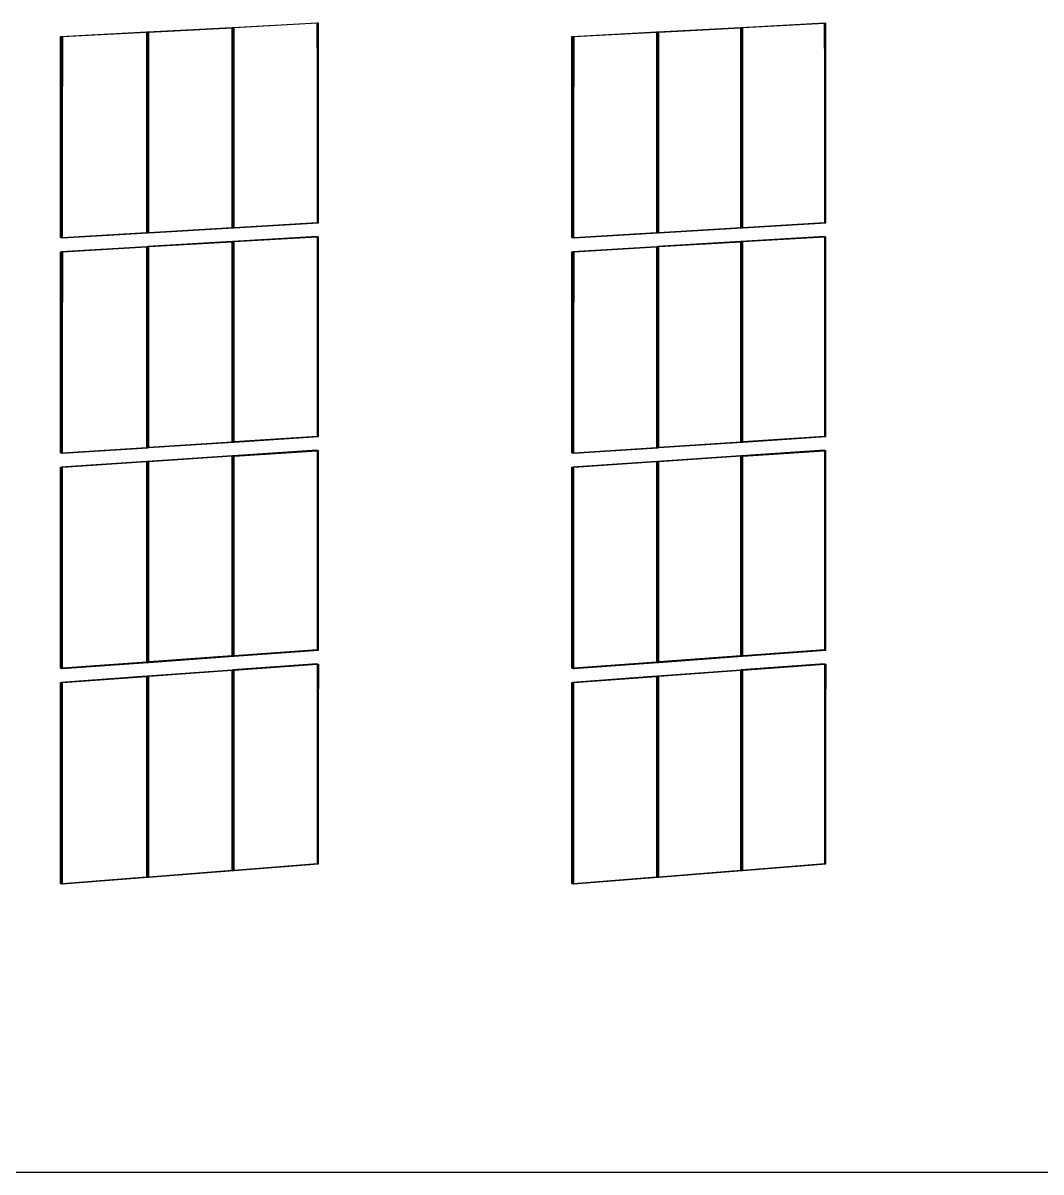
# Model space of a CAD drawing. Header units: inches. Extents: x -3457 to 3579, y -2730 to 2631.
# Drawn here: x 1789 to 2360, y -1596 to -951 of the extents above; entities that cross this region are included whole.
import ezdxf

# ---------------------------------------------------------------- set-up
doc = ezdxf.new("R2010")
doc.units = ezdxf.units.IN
doc.header["$MEASUREMENT"] = 0

msp = doc.modelspace()

# ---------------------------------------------------------------- linework, layer by layer
for p, q in [((1858.52, -955.82), (1906.05, -953.33)), ((1859.25, -955.98), (1906.05, -953.52)), ((1906.05, -953.33), (1906.13, -953.33)), ((1906.05, -953.52), (1906.05, -953.33)), ((1906.05, -953.33), (1906.13, -953.35)), ((1906.05, -1065.61), (1906.05, -953.52)), ((1906.05, -953.52), (1906.13, -953.52)), ((1906.13, -953.33), (1906.38, -953.31)), ((1906.13, -953.33), (1906.38, -953.38)), ((1906.13, -953.33), (1906.13, -953.35)), ((1906.13, -953.35), (1906.38, -953.4)), ((1906.13, -953.35), (1906.13, -953.52)), ((1906.13, -953.52), (1906.38, -953.5)), ((1906.13, -953.52), (1906.13, -1065.6)), ((1906.38, -953.31), (1953.73, -950.83)), ((1906.38, -953.31), (1907.11, -953.47)), ((1906.38, -953.31), (1906.38, -953.38)), ((1906.38, -953.38), (1906.86, -953.48)), ((1906.38, -953.38), (1906.38, -953.4)), ((1906.38, -953.4), (1906.38, -953.5)), ((1906.38, -953.4), (1906.78, -953.48)), ((1906.38, -953.5), (1906.78, -953.48)), ((1906.38, -953.5), (1906.38, -1065.59)), ((1906.86, -953.48), (1906.78, -953.48)), ((1906.78, -1065.57), (1906.78, -953.48)), ((1907.11, -953.47), (1906.86, -953.48)), ((1906.86, -1065.78), (1906.86, -953.48)), ((1953.73, -951.02), (1907.11, -953.47)), ((1907.11, -1065.55), (1907.11, -953.47)), ((1953.73, -950.83), (1954.47, -950.98)), ((1953.73, -950.83), (1953.73, -951.02)), ((1954.47, -950.98), (1953.73, -951.02)), ((1953.73, -951.02), (1953.73, -1062.82)), ((1954.47, -1062.99), (1953.73, -951.02)), ((1954.47, -1062.99), (1954.47, -950.98)), ((2144.71, -955.82), (2191.49, -953.33)), ((2145.48, -955.98), (2191.49, -953.52)), ((2191.49, -953.33), (2191.56, -953.33)), ((2191.49, -953.52), (2191.49, -953.33)), ((2191.49, -953.33), (2191.56, -953.34)), ((2191.49, -1065.61), (2191.49, -953.52)), ((2191.49, -953.52), (2191.56, -953.52)), ((2191.56, -953.33), (2191.81, -953.31)), ((2191.56, -953.33), (2191.81, -953.37)), ((2191.56, -953.33), (2191.56, -953.34)), ((2191.56, -953.34), (2191.81, -953.39)), ((2191.56, -953.34), (2191.56, -953.52)), ((2191.56, -953.52), (2191.81, -953.51)), ((2191.56, -953.52), (2191.56, -1065.6)), ((2191.81, -953.31), (2238.42, -950.83)), ((2191.81, -953.31), (2192.59, -953.47)), ((2191.81, -953.31), (2191.81, -953.37)), ((2191.81, -953.37), (2192.35, -953.48)), ((2191.81, -953.37), (2191.81, -953.39)), ((2191.81, -953.39), (2191.81, -953.51)), ((2191.81, -953.39), (2192.27, -953.48)), ((2191.81, -953.51), (2192.27, -953.48)), ((2191.81, -953.51), (2191.81, -1065.59)), ((2192.35, -953.48), (2192.27, -953.48)), ((2192.27, -1065.56), (2192.27, -953.48)), ((2192.59, -953.47), (2192.35, -953.48)), ((2192.35, -1065.78), (2192.35, -953.48)), ((2238.42, -951.03), (2192.59, -953.47)), ((2192.59, -1065.54), (2192.59, -953.47)), ((2238.42, -950.83), (2239.21, -950.98)), ((2238.42, -950.83), (2238.42, -951.03)), ((2239.21, -950.98), (2238.42, -951.03)), ((2238.42, -951.03), (2238.42, -1062.82)), ((2239.21, -1062.99), (2238.42, -951.03)), ((2239.21, -1062.99), (2239.21, -950.98)), ((1809.75, -1071.25), (1809.75, -958.38)), ((1809.75, -958.38), (1810.08, -958.45)), ((1809.75, -1071.25), (1810.08, -958.45)), ((1810.08, -958.36), (1857.94, -955.85)), ((1810.08, -958.36), (1810.8, -958.51)), ((1810.08, -958.36), (1810.08, -958.45)), ((1810.08, -958.45), (1810.47, -958.53)), ((1810.08, -958.45), (1810.08, -1071.23)), ((1810.47, -958.53), (1810.8, -958.51)), ((1810.8, -958.51), (1810.47, -1071.21)), ((1810.47, -1071.21), (1810.47, -958.53)), ((1810.8, -958.51), (1857.94, -956.04)), ((1810.8, -1071.19), (1810.8, -958.51)), ((1857.94, -955.85), (1858.19, -955.84)), ((1857.94, -955.85), (1857.94, -956.04)), ((1857.94, -955.85), (1858.19, -955.91)), ((1857.94, -956.04), (1858.19, -956.03)), ((1857.94, -956.04), (1857.94, -1068.43)), ((1858.19, -955.84), (1858.52, -955.82)), ((1858.19, -955.84), (1858.52, -955.91)), ((1858.19, -955.91), (1858.19, -955.84)), ((1858.19, -956.03), (1858.19, -955.91)), ((1858.19, -955.91), (1858.52, -955.98)), ((1858.19, -956.03), (1858.52, -956.01)), ((1858.19, -1068.41), (1858.19, -956.03)), ((1858.52, -955.82), (1859.25, -955.98)), ((1858.52, -955.82), (1858.52, -955.91)), ((1858.52, -955.91), (1858.92, -955.99)), ((1858.52, -955.91), (1858.52, -955.98)), ((1858.52, -955.98), (1858.52, -956.01)), ((1858.52, -955.98), (1858.67, -956.01)), ((1858.52, -956.01), (1858.52, -1068.39)), ((1858.52, -956.01), (1858.67, -956.01)), ((1858.67, -956.01), (1858.92, -955.99)), ((1858.92, -1005.23), (1858.67, -956.01)), ((1858.67, -1068.38), (1858.67, -956.01)), ((1858.92, -955.99), (1859.25, -955.98)), ((1858.92, -1005.23), (1858.92, -955.99)), ((1859.25, -955.98), (1859.25, -955.98)), ((1859.25, -1068.35), (1859.25, -955.98)), ((2096.7, -1071.25), (2096.7, -958.38)), ((2096.7, -958.38), (2097.02, -958.44)), ((2096.7, -1071.25), (2097.02, -958.44)), ((2097.02, -958.36), (2144.13, -955.85)), ((2097.02, -958.36), (2097.79, -958.51)), ((2097.02, -958.36), (2097.02, -958.44)), ((2097.02, -958.44), (2097.47, -958.53)), ((2097.02, -958.44), (2097.02, -1071.23)), ((2097.47, -958.53), (2097.79, -958.51)), ((2097.79, -958.51), (2097.47, -1071.2)), ((2097.47, -1071.2), (2097.47, -958.53)), ((2097.79, -958.51), (2144.13, -956.05)), ((2097.79, -1071.19), (2097.79, -958.51)), ((2144.13, -955.85), (2144.38, -955.84)), ((2144.13, -955.85), (2144.13, -956.05)), ((2144.13, -955.85), (2144.38, -955.9)), ((2144.13, -956.05), (2144.38, -956.03)), ((2144.13, -956.05), (2144.13, -1068.43)), ((2144.38, -955.84), (2144.71, -955.82)), ((2144.38, -955.9), (2144.38, -955.84)), ((2144.38, -955.84), (2144.71, -955.9)), ((2144.38, -956.03), (2144.38, -955.9)), ((2144.38, -955.9), (2144.71, -955.97)), ((2144.38, -956.03), (2144.71, -956.02)), ((2144.38, -1068.41), (2144.38, -956.03)), ((2144.71, -955.82), (2145.48, -955.98)), ((2144.71, -955.82), (2144.71, -955.9)), ((2144.71, -955.9), (2145.16, -955.99)), ((2144.71, -955.9), (2144.71, -955.97)), ((2144.71, -955.97), (2144.71, -956.02)), ((2144.71, -955.97), (2144.91, -956.01)), ((2144.71, -956.02), (2144.91, -956.01)), ((2144.71, -956.02), (2144.71, -1068.39)), ((2144.91, -956.01), (2145.16, -955.99)), ((2145.16, -1005.23), (2144.91, -956.01)), ((2144.91, -1068.38), (2144.91, -956.01)), ((2145.16, -955.99), (2145.48, -955.98)), ((2145.16, -1005.23), (2145.16, -955.99)), ((2145.48, -955.98), (2145.48, -955.98)), ((2145.48, -1068.35), (2145.48, -955.98)), ((1859.25, -1068.35), (1858.92, -1005.23)), ((1858.92, -1068.58), (1858.92, -1005.23)), ((2145.48, -1068.35), (2145.16, -1005.23)), ((2145.16, -1068.58), (2145.16, -1005.23)), ((1907.11, -1065.55), (1953.73, -1062.82)), ((1907.11, -1065.76), (1954.47, -1062.99)), ((1953.73, -1062.82), (1954.47, -1062.99)), ((2192.59, -1065.54), (2238.42, -1062.82)), ((2192.59, -1065.76), (2239.21, -1062.99)), ((2238.42, -1062.82), (2239.21, -1062.99)), ((1810.8, -1071.19), (1857.94, -1068.43)), ((1810.8, -1071.4), (1858.67, -1068.6)), ((1857.94, -1068.43), (1858.67, -1068.6)), ((1858.19, -1068.41), (1858.52, -1068.39)), ((1858.92, -1068.58), (1858.19, -1068.41)), ((1858.52, -1068.39), (1858.67, -1068.38)), ((1858.52, -1068.39), (1858.67, -1068.43)), ((1858.67, -1068.38), (1859.25, -1068.35)), ((1858.67, -1068.43), (1858.67, -1068.38)), ((1858.67, -1068.43), (1859.25, -1068.57)), ((1858.67, -1068.6), (1858.67, -1068.43)), ((1859.19, -1068.57), (1859.25, -1068.57)), ((1859.25, -1068.35), (1906.05, -1065.61)), ((1859.25, -1068.57), (1906.78, -1065.78)), ((1859.25, -1068.57), (1859.25, -1068.35)), ((1906.05, -1065.61), (1906.13, -1065.6)), ((1906.78, -1065.78), (1906.05, -1065.61)), ((1906.13, -1065.6), (1906.38, -1065.59)), ((1906.13, -1065.6), (1906.78, -1065.76)), ((1906.38, -1065.59), (1906.78, -1065.57)), ((1906.38, -1065.59), (1906.78, -1065.68)), ((1906.78, -1065.57), (1907.11, -1065.55)), ((1906.78, -1065.68), (1906.78, -1065.57)), ((1906.78, -1065.68), (1907.11, -1065.76)), ((1906.78, -1065.76), (1906.78, -1065.68)), ((1906.78, -1065.76), (1906.86, -1065.78)), ((1906.78, -1065.78), (1906.78, -1065.76)), ((1906.78, -1065.78), (1906.86, -1065.78)), ((1907.05, -1065.76), (1907.11, -1065.76)), ((1907.11, -1065.76), (1907.11, -1065.55)), ((2097.79, -1071.19), (2144.13, -1068.43)), ((2097.79, -1071.4), (2144.91, -1068.6)), ((2144.13, -1068.43), (2144.91, -1068.6)), ((2144.38, -1068.41), (2144.71, -1068.39)), ((2145.16, -1068.58), (2144.38, -1068.41)), ((2144.71, -1068.39), (2144.91, -1068.38)), ((2144.71, -1068.39), (2144.91, -1068.44)), ((2144.91, -1068.38), (2145.48, -1068.35)), ((2144.91, -1068.44), (2144.91, -1068.38)), ((2144.91, -1068.44), (2145.48, -1068.57)), ((2144.91, -1068.6), (2144.91, -1068.44)), ((2145.42, -1068.57), (2145.48, -1068.57)), ((2145.48, -1068.35), (2191.49, -1065.61)), ((2145.48, -1068.57), (2192.27, -1065.78)), ((2145.48, -1068.57), (2145.48, -1068.35)), ((2191.49, -1065.61), (2191.56, -1065.6)), ((2192.27, -1065.78), (2191.49, -1065.61)), ((2191.56, -1065.6), (2191.81, -1065.59)), ((2191.56, -1065.6), (2192.27, -1065.76)), ((2191.81, -1065.59), (2192.27, -1065.56)), ((2191.81, -1065.59), (2192.27, -1065.69)), ((2192.27, -1065.56), (2192.59, -1065.54)), ((2192.27, -1065.69), (2192.27, -1065.56)), ((2192.27, -1065.69), (2192.59, -1065.76)), ((2192.27, -1065.76), (2192.27, -1065.69)), ((2192.27, -1065.76), (2192.35, -1065.78)), ((2192.27, -1065.78), (2192.27, -1065.76)), ((2192.27, -1065.78), (2192.35, -1065.78)), ((2192.53, -1065.76), (2192.59, -1065.76)), ((2192.59, -1065.76), (2192.59, -1065.54)), ((1809.75, -1071.25), (1810.08, -1071.23)), ((1810.47, -1071.42), (1809.75, -1071.25)), ((1810.08, -1071.23), (1810.47, -1071.21)), ((1810.08, -1071.23), (1810.47, -1071.32)), ((1857.93, -1076.35), (1810.08, -1079.18)), ((1810.47, -1071.21), (1810.8, -1071.19)), ((1810.47, -1071.32), (1810.47, -1071.21)), ((1810.47, -1071.32), (1810.8, -1071.4)), ((1810.47, -1071.42), (1810.47, -1071.32)), ((1810.47, -1071.42), (1810.74, -1071.41)), ((1810.74, -1071.41), (1810.8, -1071.4)), ((1810.8, -1071.4), (1810.8, -1071.19)), ((1857.93, -1076.57), (1810.8, -1079.35)), ((1857.93, -1076.35), (1857.93, -1076.57)), ((1857.93, -1076.35), (1858.66, -1076.53)), ((1858.52, -1076.54), (1857.93, -1076.57)), ((1857.93, -1076.57), (1857.93, -1188.93)), ((1858.19, -1076.34), (1858.92, -1076.51)), ((1858.19, -1188.91), (1858.19, -1076.34)), ((1906.05, -1073.51), (1858.52, -1076.32)), ((1858.52, -1076.32), (1859.25, -1076.49)), ((1858.52, -1076.32), (1858.52, -1076.54)), ((1858.66, -1076.53), (1858.52, -1076.54)), ((1858.52, -1076.54), (1858.52, -1188.89)), ((1858.66, -1188.88), (1858.66, -1076.53)), ((1859.25, -1076.49), (1858.92, -1076.51)), ((1858.92, -1189.1), (1858.92, -1076.51)), ((1906.05, -1073.73), (1859.25, -1076.49)), ((1859.25, -1188.84), (1859.25, -1076.49)), ((1906.13, -1073.51), (1906.05, -1073.51)), ((1906.05, -1073.73), (1906.05, -1073.51)), ((1906.05, -1073.51), (1906.13, -1073.53)), ((1906.05, -1185.79), (1906.05, -1073.73)), ((1906.13, -1073.73), (1906.05, -1073.73)), ((1906.13, -1073.51), (1906.13, -1073.53)), ((1906.13, -1073.51), (1906.86, -1073.68)), ((1906.13, -1073.53), (1906.37, -1073.59)), ((1906.13, -1073.53), (1906.13, -1073.73)), ((1906.37, -1073.71), (1906.13, -1073.73)), ((1906.13, -1073.73), (1906.13, -1185.79)), ((1953.73, -1070.7), (1906.37, -1073.5)), ((1906.37, -1073.5), (1906.37, -1073.59)), ((1906.37, -1073.5), (1907.11, -1073.67)), ((1906.37, -1073.59), (1906.37, -1073.71)), ((1906.37, -1073.59), (1906.78, -1073.69)), ((1906.78, -1073.69), (1906.37, -1073.71)), ((1906.37, -1073.71), (1906.37, -1185.77)), ((1906.86, -1073.68), (1906.78, -1073.69)), ((1906.78, -1185.75), (1906.78, -1073.69)), ((1907.11, -1073.67), (1906.86, -1073.68)), ((1906.86, -1185.98), (1906.86, -1073.68)), ((1953.73, -1070.92), (1907.11, -1073.67)), ((1907.11, -1185.72), (1907.11, -1073.67)), ((1953.73, -1070.7), (1954.47, -1070.87)), ((1953.73, -1070.7), (1953.73, -1070.92)), ((1954.47, -1070.87), (1953.73, -1070.92)), ((1953.73, -1070.92), (1953.73, -1182.69)), ((1954.47, -1182.88), (1954.47, -1070.87)), ((2096.7, -1071.25), (2097.02, -1071.23)), ((2097.47, -1071.42), (2096.7, -1071.25)), ((2097.02, -1071.23), (2097.47, -1071.2)), ((2097.02, -1071.23), (2097.47, -1071.33)), ((2144.13, -1076.35), (2097.02, -1079.18)), ((2097.47, -1071.2), (2097.79, -1071.19)), ((2097.47, -1071.33), (2097.47, -1071.2)), ((2097.47, -1071.42), (2097.47, -1071.33)), ((2097.47, -1071.33), (2097.79, -1071.4)), ((2097.47, -1071.42), (2097.73, -1071.41)), ((2097.73, -1071.41), (2097.79, -1071.4)), ((2097.79, -1071.4), (2097.79, -1071.19)), ((2144.13, -1076.57), (2097.79, -1079.35)), ((2144.13, -1076.35), (2144.13, -1076.57)), ((2144.13, -1076.35), (2144.9, -1076.53)), ((2144.71, -1076.54), (2144.13, -1076.57)), ((2144.13, -1076.57), (2144.13, -1188.93)), ((2144.38, -1076.34), (2145.16, -1076.51)), ((2144.38, -1188.91), (2144.38, -1076.34)), ((2191.48, -1073.51), (2144.71, -1076.32)), ((2144.71, -1076.32), (2145.48, -1076.49)), ((2144.71, -1076.32), (2144.71, -1076.54)), ((2144.9, -1076.53), (2144.71, -1076.54)), ((2144.71, -1076.54), (2144.71, -1188.89)), ((2144.9, -1188.88), (2144.9, -1076.53)), ((2145.48, -1076.49), (2145.16, -1076.51)), ((2145.16, -1189.1), (2145.16, -1076.51)), ((2191.48, -1073.73), (2145.48, -1076.49)), ((2145.48, -1188.84), (2145.48, -1076.49)), ((2191.56, -1073.51), (2191.48, -1073.51)), ((2191.48, -1073.73), (2191.48, -1073.51)), ((2191.48, -1073.51), (2191.56, -1073.53)), ((2191.48, -1185.79), (2191.48, -1073.73)), ((2191.56, -1073.73), (2191.48, -1073.73)), ((2191.56, -1073.51), (2191.56, -1073.53)), ((2191.56, -1073.51), (2192.34, -1073.68)), ((2191.56, -1073.53), (2191.81, -1073.59)), ((2191.56, -1073.53), (2191.56, -1073.73)), ((2191.81, -1073.71), (2191.56, -1073.73)), ((2191.56, -1073.73), (2191.56, -1185.79)), ((2238.42, -1070.7), (2191.81, -1073.5)), ((2191.81, -1073.5), (2191.81, -1073.59)), ((2191.81, -1073.5), (2192.59, -1073.67)), ((2191.81, -1073.59), (2191.81, -1073.71)), ((2191.81, -1073.59), (2192.26, -1073.69)), ((2192.26, -1073.69), (2191.81, -1073.71)), ((2191.81, -1073.71), (2191.81, -1185.77)), ((2192.34, -1073.68), (2192.26, -1073.69)), ((2192.26, -1185.74), (2192.26, -1073.69)), ((2192.59, -1073.67), (2192.34, -1073.68)), ((2192.34, -1185.98), (2192.34, -1073.68)), ((2238.42, -1070.92), (2192.59, -1073.67)), ((2192.59, -1185.72), (2192.59, -1073.67)), ((2238.42, -1070.7), (2239.21, -1070.87)), ((2238.42, -1070.7), (2238.42, -1070.92)), ((2239.21, -1070.87), (2238.42, -1070.92)), ((2238.42, -1070.92), (2238.42, -1182.69)), ((2239.21, -1182.88), (2239.21, -1070.87)), ((1809.75, -1192.07), (1810.08, -1079.18)), ((1809.75, -1192.07), (1809.75, -1079.2)), ((1809.75, -1079.2), (1810.47, -1079.37)), ((1810.08, -1079.18), (1810.08, -1192.05)), ((1810.08, -1079.18), (1810.8, -1079.35)), ((1810.8, -1079.35), (1810.47, -1079.37)), ((1810.8, -1079.35), (1810.47, -1192.02)), ((1810.47, -1192.02), (1810.47, -1079.37)), ((1810.8, -1192), (1810.8, -1079.35)), ((2096.7, -1192.07), (2097.02, -1079.18)), ((2096.7, -1192.07), (2096.7, -1079.2)), ((2096.7, -1079.2), (2097.46, -1079.37)), ((2097.02, -1079.18), (2097.02, -1192.05)), ((2097.02, -1079.18), (2097.79, -1079.35)), ((2097.79, -1079.35), (2097.46, -1079.37)), ((2097.79, -1079.35), (2097.46, -1192.02)), ((2097.46, -1192.02), (2097.46, -1079.37)), ((2097.79, -1192), (2097.79, -1079.35)), ((1859.25, -1188.84), (1906.05, -1185.79)), ((1859.25, -1189.08), (1906.78, -1185.98)), ((1906.78, -1185.98), (1906.05, -1185.79)), ((1906.05, -1185.79), (1906.13, -1185.79)), ((1906.13, -1185.79), (1906.37, -1185.77)), ((1906.13, -1185.79), (1906.78, -1185.96)), ((1906.37, -1185.77), (1906.78, -1185.75)), ((1906.37, -1185.77), (1906.78, -1185.88)), ((1906.78, -1185.75), (1907.11, -1185.72)), ((1906.78, -1185.88), (1906.78, -1185.75)), ((1906.78, -1185.88), (1907.11, -1185.96)), ((1906.78, -1185.96), (1906.78, -1185.88)), ((1906.78, -1185.96), (1906.86, -1185.98)), ((1906.78, -1185.98), (1906.78, -1185.96)), ((1906.78, -1185.98), (1906.86, -1185.98)), ((1907.05, -1185.97), (1907.11, -1185.96)), ((1907.11, -1185.72), (1953.73, -1182.69)), ((1907.11, -1185.96), (1954.47, -1182.88)), ((1907.11, -1185.96), (1907.11, -1185.72)), ((1953.73, -1182.69), (1954.47, -1182.88)), ((2145.48, -1188.84), (2191.48, -1185.79)), ((2145.48, -1189.08), (2192.26, -1185.98)), ((2192.26, -1185.98), (2191.48, -1185.79)), ((2191.48, -1185.79), (2191.56, -1185.79)), ((2191.56, -1185.79), (2191.81, -1185.77)), ((2191.56, -1185.79), (2192.26, -1185.96)), ((2191.81, -1185.77), (2192.26, -1185.74)), ((2191.81, -1185.77), (2192.26, -1185.88)), ((2192.26, -1185.74), (2192.59, -1185.72)), ((2192.26, -1185.88), (2192.26, -1185.74)), ((2192.26, -1185.88), (2192.59, -1185.96)), ((2192.26, -1185.96), (2192.26, -1185.88)), ((2192.26, -1185.96), (2192.34, -1185.98)), ((2192.26, -1185.98), (2192.26, -1185.96)), ((2192.26, -1185.98), (2192.34, -1185.98)), ((2192.53, -1185.97), (2192.59, -1185.96)), ((2192.59, -1185.72), (2238.42, -1182.69)), ((2192.59, -1185.96), (2239.21, -1182.88)), ((2192.59, -1185.96), (2192.59, -1185.72)), ((2238.42, -1182.69), (2239.21, -1182.88)), ((1809.75, -1192.07), (1810.08, -1192.05)), ((1810.47, -1192.26), (1809.75, -1192.07)), ((1810.08, -1192.05), (1810.47, -1192.02)), ((1810.08, -1192.05), (1810.47, -1192.15)), ((1810.47, -1192.02), (1810.8, -1192)), ((1810.47, -1192.15), (1810.47, -1192.02)), ((1810.47, -1192.15), (1810.8, -1192.24)), ((1810.47, -1192.26), (1810.47, -1192.15)), ((1810.74, -1192.25), (1810.47, -1192.26)), ((1810.8, -1192.24), (1810.74, -1192.25)), ((1810.8, -1192), (1857.93, -1188.93)), ((1810.8, -1192.24), (1858.66, -1189.12)), ((1810.8, -1192.24), (1810.8, -1192)), ((1857.93, -1188.93), (1858.19, -1188.91)), ((1857.93, -1188.93), (1858.66, -1189.12)), ((1858.19, -1188.91), (1858.52, -1188.89)), ((1858.92, -1189.1), (1858.19, -1188.91)), ((1858.52, -1188.89), (1858.66, -1188.88)), ((1858.52, -1188.89), (1858.66, -1188.93)), ((1858.66, -1188.88), (1859.25, -1188.84)), ((1858.66, -1188.93), (1858.66, -1188.88)), ((1858.66, -1188.93), (1859.25, -1189.08)), ((1858.66, -1189.12), (1858.66, -1188.93)), ((1859.19, -1189.09), (1859.25, -1189.08)), ((1859.25, -1189.08), (1859.25, -1188.84)), ((1953.73, -1190.57), (1906.37, -1193.68)), ((1907.11, -1193.87), (1953.73, -1190.81)), ((1953.73, -1190.57), (1954.47, -1190.76)), ((1953.73, -1190.57), (1953.73, -1190.81)), ((1953.73, -1190.81), (1954.47, -1190.76)), ((1953.73, -1190.81), (1953.73, -1302.55)), ((1954.47, -1302.76), (1954.47, -1190.76)), ((2096.7, -1192.07), (2097.02, -1192.05)), ((2097.46, -1192.26), (2096.7, -1192.07)), ((2097.02, -1192.05), (2097.46, -1192.02)), ((2097.02, -1192.05), (2097.46, -1192.16)), ((2097.46, -1192.02), (2097.79, -1192)), ((2097.46, -1192.16), (2097.46, -1192.02)), ((2097.46, -1192.16), (2097.79, -1192.24)), ((2097.46, -1192.26), (2097.46, -1192.16)), ((2097.73, -1192.25), (2097.46, -1192.26)), ((2097.79, -1192.24), (2097.73, -1192.25)), ((2097.79, -1192), (2144.13, -1188.93)), ((2097.79, -1192.24), (2144.9, -1189.12)), ((2097.79, -1192.24), (2097.79, -1192)), ((2144.13, -1188.93), (2144.38, -1188.91)), ((2144.13, -1188.93), (2144.9, -1189.12)), ((2144.38, -1188.91), (2144.71, -1188.89)), ((2145.16, -1189.1), (2144.38, -1188.91)), ((2144.71, -1188.89), (2144.9, -1188.88)), ((2144.71, -1188.89), (2144.9, -1188.94)), ((2144.9, -1188.88), (2145.48, -1188.84)), ((2144.9, -1188.94), (2144.9, -1188.88)), ((2144.9, -1188.94), (2145.48, -1189.08)), ((2144.9, -1189.12), (2144.9, -1188.94)), ((2145.42, -1189.09), (2145.48, -1189.08)), ((2145.48, -1189.08), (2145.48, -1188.84)), ((2238.42, -1190.57), (2191.81, -1193.68)), ((2192.59, -1193.87), (2238.42, -1190.81)), ((2238.42, -1190.57), (2239.2, -1190.76)), ((2238.42, -1190.57), (2238.42, -1190.81)), ((2238.42, -1190.81), (2239.2, -1190.76)), ((2238.42, -1190.81), (2238.42, -1302.55)), ((2239.2, -1302.76), (2239.2, -1190.76)), ((1857.93, -1196.86), (1810.08, -1200)), ((1857.93, -1197.1), (1810.8, -1200.19)), ((1857.93, -1196.86), (1857.93, -1197.1)), ((1857.93, -1196.86), (1858.66, -1197.05)), ((1858.52, -1197.06), (1857.93, -1197.1)), ((1857.93, -1197.1), (1857.93, -1309.43)), ((1858.19, -1196.84), (1858.92, -1197.03)), ((1858.19, -1309.41), (1858.19, -1196.84)), ((1906.04, -1193.7), (1858.52, -1196.82)), ((1858.52, -1196.82), (1859.25, -1197.01)), ((1858.52, -1196.82), (1858.52, -1197.06)), ((1858.66, -1197.05), (1858.52, -1197.06)), ((1858.52, -1197.06), (1858.52, -1309.39)), ((1858.66, -1309.38), (1858.66, -1197.05)), ((1859.25, -1197.01), (1858.92, -1197.03)), ((1858.92, -1309.36), (1858.92, -1197.03)), ((1906.04, -1193.94), (1859.25, -1197.01)), ((1859.25, -1309.34), (1859.25, -1197.01)), ((1906.12, -1193.69), (1906.04, -1193.7)), ((1906.04, -1193.94), (1906.04, -1193.7)), ((1906.04, -1193.7), (1906.12, -1193.72)), ((1906.12, -1193.93), (1906.04, -1193.94)), ((1906.04, -1305.98), (1906.04, -1193.94)), ((1906.12, -1193.69), (1906.12, -1193.72)), ((1906.12, -1193.69), (1906.37, -1193.76)), ((1906.12, -1193.72), (1906.37, -1193.78)), ((1906.12, -1193.72), (1906.12, -1193.93)), ((1906.37, -1193.92), (1906.12, -1193.93)), ((1906.12, -1193.93), (1906.12, -1305.97)), ((1906.37, -1193.68), (1907.11, -1193.87)), ((1906.37, -1193.68), (1906.37, -1193.76)), ((1906.37, -1193.76), (1906.86, -1193.89)), ((1906.37, -1193.76), (1906.37, -1193.78)), ((1906.37, -1193.78), (1906.37, -1193.92)), ((1906.37, -1193.78), (1906.78, -1193.89)), ((1906.78, -1193.89), (1906.37, -1193.92)), ((1906.37, -1193.92), (1906.37, -1305.95)), ((1906.78, -1193.89), (1906.86, -1193.89)), ((1906.78, -1305.93), (1906.78, -1193.89)), ((1906.86, -1193.89), (1907.11, -1193.87)), ((1906.86, -1305.92), (1906.86, -1193.89)), ((1907.11, -1305.9), (1907.11, -1193.87)), ((2144.13, -1196.86), (2097.02, -1200)), ((2144.13, -1197.1), (2097.79, -1200.19)), ((2144.13, -1196.86), (2144.13, -1197.1)), ((2144.13, -1196.86), (2144.9, -1197.05)), ((2144.7, -1197.06), (2144.13, -1197.1)), ((2144.13, -1197.1), (2144.13, -1309.43)), ((2144.38, -1196.84), (2145.15, -1197.03)), ((2144.38, -1309.41), (2144.38, -1196.84)), ((2191.48, -1193.7), (2144.7, -1196.82)), ((2144.7, -1196.82), (2145.48, -1197.01)), ((2144.7, -1196.82), (2144.7, -1197.06)), ((2144.9, -1197.05), (2144.7, -1197.06)), ((2144.7, -1197.06), (2144.7, -1309.39)), ((2144.9, -1309.38), (2144.9, -1197.05)), ((2145.48, -1197.01), (2145.15, -1197.03)), ((2145.15, -1309.36), (2145.15, -1197.03)), ((2191.48, -1193.94), (2145.48, -1197.01)), ((2145.48, -1309.33), (2145.48, -1197.01)), ((2191.56, -1193.69), (2191.48, -1193.7)), ((2191.48, -1193.94), (2191.48, -1193.7)), ((2191.48, -1193.7), (2191.56, -1193.72)), ((2191.48, -1305.98), (2191.48, -1193.94)), ((2191.56, -1193.94), (2191.48, -1193.94)), ((2191.56, -1193.69), (2191.56, -1193.72)), ((2191.56, -1193.69), (2191.81, -1193.75)), ((2191.56, -1193.72), (2191.81, -1193.78)), ((2191.56, -1193.72), (2191.56, -1193.94)), ((2191.81, -1193.92), (2191.56, -1193.94)), ((2191.56, -1193.94), (2191.56, -1305.97)), ((2191.81, -1193.68), (2192.59, -1193.87)), ((2191.81, -1193.68), (2191.81, -1193.75)), ((2191.81, -1193.75), (2192.34, -1193.89)), ((2191.81, -1193.75), (2191.81, -1193.78)), ((2191.81, -1193.78), (2191.81, -1193.92)), ((2191.81, -1193.78), (2192.26, -1193.89)), ((2192.26, -1193.89), (2191.81, -1193.92)), ((2191.81, -1193.92), (2191.81, -1305.95)), ((2192.26, -1193.89), (2192.34, -1193.89)), ((2192.26, -1305.92), (2192.26, -1193.89)), ((2192.34, -1193.89), (2192.59, -1193.87)), ((2192.34, -1305.92), (2192.34, -1193.89)), ((2192.59, -1305.9), (2192.59, -1193.87)), ((1809.74, -1200.02), (1810.47, -1200.21)), ((1809.74, -1312.89), (1809.74, -1200.02)), ((1810.08, -1200), (1810.8, -1200.19)), ((1810.08, -1200), (1810.08, -1312.87)), ((1810.8, -1200.19), (1810.47, -1200.21)), ((1810.47, -1312.84), (1810.8, -1200.19)), ((1810.47, -1312.84), (1810.47, -1200.21)), ((1810.8, -1312.82), (1810.8, -1200.19)), ((2096.69, -1200.02), (2097.46, -1200.21)), ((2096.69, -1312.89), (2096.69, -1200.02)), ((2097.02, -1200), (2097.79, -1200.19)), ((2097.02, -1200), (2097.02, -1312.87)), ((2097.79, -1200.19), (2097.46, -1200.21)), ((2097.46, -1312.84), (2097.79, -1200.19)), ((2097.46, -1312.84), (2097.46, -1200.21)), ((2097.79, -1312.81), (2097.79, -1200.19)), ((1906.04, -1305.98), (1859.25, -1309.34)), ((1859.25, -1309.6), (1906.78, -1306.19)), ((1906.12, -1305.97), (1906.04, -1305.98)), ((1906.78, -1306.19), (1906.04, -1305.98)), ((1906.37, -1305.95), (1906.12, -1305.97)), ((1906.12, -1305.97), (1906.78, -1306.16)), ((1906.78, -1305.93), (1906.37, -1305.95)), ((1906.37, -1305.95), (1906.78, -1306.07)), ((1906.86, -1305.92), (1906.78, -1305.93)), ((1906.78, -1306.07), (1906.78, -1305.93)), ((1906.78, -1306.07), (1906.86, -1306.09)), ((1906.78, -1306.16), (1906.78, -1306.07)), ((1906.78, -1306.16), (1906.86, -1306.18)), ((1906.78, -1306.19), (1906.78, -1306.16)), ((1906.78, -1306.19), (1906.86, -1306.18)), ((1907.11, -1305.9), (1906.86, -1305.92)), ((1906.86, -1306.09), (1906.86, -1305.92)), ((1906.86, -1306.18), (1906.86, -1306.09)), ((1906.86, -1306.09), (1907.11, -1306.16)), ((1906.86, -1306.18), (1907.11, -1306.16)), ((1953.73, -1302.55), (1907.11, -1305.9)), ((1907.11, -1306.16), (1954.47, -1302.76)), ((1907.11, -1306.16), (1907.11, -1305.9)), ((1953.73, -1302.55), (1954.47, -1302.76)), ((2191.48, -1305.98), (2145.48, -1309.33)), ((2145.48, -1309.6), (2192.26, -1306.19)), ((2191.56, -1305.97), (2191.48, -1305.98)), ((2192.26, -1306.19), (2191.48, -1305.98)), ((2191.81, -1305.95), (2191.56, -1305.97)), ((2191.56, -1305.97), (2192.26, -1306.16)), ((2192.26, -1305.92), (2191.81, -1305.95)), ((2191.81, -1305.95), (2192.26, -1306.08)), ((2192.26, -1306.08), (2192.26, -1305.92)), ((2192.34, -1305.92), (2192.26, -1305.92)), ((2192.26, -1306.16), (2192.26, -1306.08)), ((2192.26, -1306.08), (2192.34, -1306.1)), ((2192.26, -1306.16), (2192.34, -1306.18)), ((2192.26, -1306.19), (2192.26, -1306.16)), ((2192.26, -1306.19), (2192.34, -1306.18)), ((2192.59, -1305.9), (2192.34, -1305.92)), ((2192.34, -1306.1), (2192.34, -1305.92)), ((2192.34, -1306.18), (2192.34, -1306.1)), ((2192.34, -1306.1), (2192.59, -1306.16)), ((2192.34, -1306.18), (2192.59, -1306.16)), ((2238.42, -1302.55), (2192.59, -1305.9)), ((2192.59, -1306.16), (2239.2, -1302.76)), ((2192.59, -1306.16), (2192.59, -1305.9)), ((2238.42, -1302.55), (2239.2, -1302.76)), ((1809.74, -1312.89), (1810.08, -1312.87)), ((1810.47, -1313.1), (1809.74, -1312.89)), ((1810.47, -1312.84), (1810.08, -1312.87)), ((1810.08, -1312.87), (1810.47, -1312.98)), ((1810.8, -1312.82), (1810.47, -1312.84)), ((1810.47, -1312.98), (1810.47, -1312.84)), ((1810.47, -1312.98), (1810.8, -1313.08)), ((1810.47, -1313.1), (1810.47, -1312.98)), ((1810.74, -1313.09), (1810.8, -1313.08)), ((1857.93, -1309.43), (1810.8, -1312.82)), ((1810.8, -1313.08), (1858.66, -1309.64)), ((1810.8, -1313.08), (1810.8, -1312.82)), ((1858.19, -1309.41), (1857.93, -1309.43)), ((1857.93, -1309.43), (1858.66, -1309.64)), ((1858.52, -1309.39), (1858.19, -1309.41)), ((1858.66, -1309.55), (1858.19, -1309.41)), ((1858.66, -1309.38), (1858.52, -1309.39)), ((1858.52, -1309.39), (1858.66, -1309.43)), ((1906.04, -1313.88), (1858.52, -1317.32)), ((1906.04, -1314.14), (1858.52, -1317.32)), ((1858.92, -1309.36), (1858.66, -1309.38)), ((1858.66, -1309.43), (1858.66, -1309.38)), ((1858.66, -1309.43), (1858.92, -1309.51)), ((1858.66, -1309.55), (1858.66, -1309.43)), ((1858.92, -1309.62), (1858.66, -1309.55)), ((1858.66, -1309.64), (1858.66, -1309.55)), ((1858.66, -1309.64), (1858.92, -1309.62)), ((1859.25, -1309.34), (1858.92, -1309.36)), ((1858.92, -1309.51), (1858.92, -1309.36)), ((1858.92, -1309.62), (1858.92, -1309.51)), ((1858.92, -1309.51), (1859.25, -1309.6)), ((1858.92, -1309.62), (1859.19, -1309.61)), ((1859.19, -1309.61), (1859.25, -1309.6)), ((1859.25, -1309.6), (1859.25, -1309.34)), ((1906.04, -1314.15), (1859.25, -1317.53)), ((1906.12, -1313.88), (1906.04, -1313.88)), ((1906.04, -1313.88), (1906.12, -1313.91)), ((1906.04, -1314.14), (1906.04, -1313.88)), ((1906.04, -1314.15), (1906.04, -1314.14)), ((1906.12, -1314.14), (1906.04, -1314.15)), ((1906.12, -1314.14), (1906.04, -1314.14)), ((1906.04, -1426.16), (1906.04, -1314.15)), ((1906.12, -1313.88), (1906.12, -1313.91)), ((1906.12, -1313.88), (1906.86, -1314.09)), ((1906.12, -1313.91), (1906.37, -1313.98)), ((1906.12, -1313.91), (1906.12, -1314.14)), ((1906.37, -1314.12), (1906.12, -1314.14)), ((1906.37, -1314.12), (1906.12, -1314.14)), ((1906.12, -1314.14), (1906.12, -1314.14)), ((1906.12, -1314.14), (1906.12, -1426.16)), ((1953.72, -1310.44), (1906.37, -1313.86)), ((1906.37, -1313.86), (1907.11, -1314.07)), ((1906.37, -1313.86), (1906.37, -1313.98)), ((1906.37, -1313.98), (1906.78, -1314.09)), ((1906.37, -1313.98), (1906.37, -1314.12)), ((1906.37, -1426.14), (1906.78, -1314.09)), ((1906.78, -1314.09), (1906.37, -1314.12)), ((1906.78, -1314.09), (1906.37, -1314.12)), ((1906.37, -1314.12), (1906.37, -1314.12)), ((1906.37, -1314.12), (1906.37, -1426.14)), ((1906.86, -1314.09), (1906.78, -1314.09)), ((1906.78, -1426.11), (1906.78, -1314.09)), ((1907.11, -1314.07), (1906.86, -1314.09)), ((1906.86, -1426.1), (1906.86, -1314.09)), ((1953.72, -1310.7), (1907.11, -1314.07)), ((1907.11, -1426.08), (1907.11, -1314.07)), ((1953.72, -1310.44), (1954.47, -1310.65)), ((1953.72, -1310.44), (1953.72, -1310.7)), ((1954.47, -1310.65), (1953.72, -1422.42)), ((1954.47, -1310.65), (1953.72, -1310.7)), ((1953.72, -1310.7), (1953.72, -1422.42)), ((1954.47, -1422.65), (1954.47, -1310.65)), ((2096.69, -1312.89), (2097.02, -1312.87)), ((2097.46, -1313.1), (2096.69, -1312.89)), ((2097.46, -1312.84), (2097.02, -1312.87)), ((2097.02, -1312.87), (2097.46, -1312.99)), ((2097.79, -1312.81), (2097.46, -1312.84)), ((2097.46, -1312.99), (2097.46, -1312.84)), ((2097.46, -1313.1), (2097.46, -1312.99)), ((2097.46, -1312.99), (2097.79, -1313.08)), ((2097.73, -1313.09), (2097.79, -1313.08)), ((2144.13, -1309.43), (2097.79, -1312.81)), ((2097.79, -1313.08), (2144.9, -1309.64)), ((2097.79, -1313.08), (2097.79, -1312.81)), ((2144.38, -1309.41), (2144.13, -1309.43)), ((2144.13, -1309.43), (2144.9, -1309.64)), ((2144.7, -1309.39), (2144.38, -1309.41)), ((2144.9, -1309.56), (2144.38, -1309.41)), ((2144.9, -1309.38), (2144.7, -1309.39)), ((2144.7, -1309.39), (2144.9, -1309.44)), ((2191.48, -1313.88), (2144.7, -1317.32)), ((2191.48, -1314.15), (2144.7, -1317.32)), ((2145.15, -1309.36), (2144.9, -1309.38)), ((2144.9, -1309.44), (2144.9, -1309.38)), ((2144.9, -1309.44), (2145.15, -1309.51)), ((2144.9, -1309.56), (2144.9, -1309.44)), ((2145.15, -1309.62), (2144.9, -1309.56)), ((2144.9, -1309.64), (2144.9, -1309.56)), ((2144.9, -1309.64), (2145.15, -1309.62)), ((2145.48, -1309.33), (2145.15, -1309.36)), ((2145.15, -1309.51), (2145.15, -1309.36)), ((2145.15, -1309.62), (2145.15, -1309.51)), ((2145.15, -1309.51), (2145.48, -1309.6)), ((2145.15, -1309.62), (2145.42, -1309.61)), ((2145.42, -1309.61), (2145.48, -1309.6)), ((2145.48, -1309.6), (2145.48, -1309.33)), ((2191.48, -1314.15), (2145.48, -1317.53)), ((2191.56, -1313.88), (2191.48, -1313.88)), ((2191.48, -1313.88), (2191.56, -1313.9)), ((2191.48, -1314.15), (2191.48, -1313.88)), ((2191.56, -1314.14), (2191.48, -1314.15)), ((2191.48, -1426.16), (2191.48, -1314.15)), ((2191.48, -1314.15), (2191.48, -1314.15)), ((2191.56, -1314.15), (2191.48, -1314.15)), ((2191.56, -1313.88), (2191.56, -1313.9)), ((2191.56, -1313.88), (2192.34, -1314.09)), ((2191.56, -1313.9), (2191.8, -1313.97)), ((2191.56, -1313.9), (2191.56, -1314.14)), ((2191.8, -1314.13), (2191.56, -1314.15)), ((2191.8, -1314.13), (2191.56, -1314.14)), ((2191.56, -1314.14), (2191.56, -1314.15)), ((2191.56, -1314.15), (2191.56, -1426.16)), ((2238.41, -1310.44), (2191.8, -1313.86)), ((2191.8, -1313.86), (2192.58, -1314.07)), ((2191.8, -1313.86), (2191.8, -1313.97)), ((2191.8, -1313.97), (2192.26, -1314.09)), ((2191.8, -1313.97), (2191.8, -1314.13)), ((2191.8, -1426.14), (2192.26, -1314.09)), ((2192.26, -1314.09), (2191.8, -1314.13)), ((2192.26, -1314.09), (2191.8, -1314.13)), ((2191.8, -1314.13), (2191.8, -1426.14)), ((2191.8, -1314.13), (2191.8, -1314.13)), ((2192.34, -1314.09), (2192.26, -1314.09)), ((2192.26, -1426.1), (2192.26, -1314.09)), ((2192.58, -1314.07), (2192.34, -1314.09)), ((2192.34, -1426.09), (2192.34, -1314.09)), ((2238.41, -1310.71), (2192.58, -1314.07)), ((2192.58, -1426.08), (2192.58, -1314.07)), ((2238.41, -1310.44), (2239.2, -1310.65)), ((2238.41, -1310.44), (2238.41, -1310.71)), ((2239.2, -1310.65), (2238.41, -1422.42)), ((2239.2, -1310.65), (2238.41, -1310.71)), ((2238.41, -1310.71), (2238.41, -1422.42)), ((2239.2, -1422.65), (2239.2, -1310.65)), ((1809.74, -1433.71), (1809.74, -1320.84)), ((1809.74, -1320.84), (1810.07, -1320.94)), ((1857.93, -1317.36), (1810.07, -1320.82)), ((1810.07, -1320.82), (1810.8, -1321.03)), ((1810.07, -1320.82), (1810.07, -1320.94)), ((1810.07, -1320.94), (1810.47, -1321.05)), ((1810.07, -1320.94), (1810.07, -1433.69)), ((1810.8, -1321.03), (1810.47, -1321.05)), ((1810.47, -1433.66), (1810.8, -1321.03)), ((1810.47, -1433.66), (1810.47, -1321.05)), ((1857.93, -1317.62), (1810.8, -1321.03)), ((1810.8, -1433.63), (1810.8, -1321.03)), ((1857.93, -1317.36), (1858.19, -1317.43)), ((1857.93, -1317.36), (1857.93, -1317.62)), ((1858.19, -1317.61), (1857.93, -1317.62)), ((1857.93, -1317.62), (1857.93, -1429.94)), ((1858.19, -1317.34), (1858.52, -1317.44)), ((1858.19, -1317.43), (1858.19, -1317.34)), ((1858.19, -1317.61), (1858.19, -1317.43)), ((1858.19, -1317.43), (1858.52, -1317.53)), ((1858.52, -1317.58), (1858.19, -1317.61)), ((1858.19, -1429.91), (1858.19, -1317.61)), ((1858.52, -1317.32), (1859.25, -1317.53)), ((1858.52, -1317.32), (1858.52, -1317.44)), ((1858.52, -1317.44), (1858.92, -1317.55)), ((1858.52, -1317.44), (1858.52, -1317.53)), ((1858.52, -1317.53), (1858.66, -1317.57)), ((1858.52, -1317.53), (1858.52, -1317.58)), ((1858.66, -1317.57), (1858.52, -1317.58)), ((1858.52, -1317.58), (1858.52, -1429.89)), ((1858.66, -1429.88), (1858.66, -1317.57)), ((1859.25, -1317.53), (1858.92, -1317.55)), ((1858.92, -1429.86), (1858.92, -1317.55)), ((1859.25, -1429.83), (1859.25, -1317.53)), ((2096.69, -1433.71), (2096.69, -1320.84)), ((2096.69, -1320.84), (2097.02, -1320.93)), ((2144.12, -1317.36), (2097.02, -1320.82)), ((2097.02, -1320.82), (2097.79, -1321.03)), ((2097.02, -1320.82), (2097.02, -1320.93)), ((2097.02, -1320.93), (2097.46, -1321.05)), ((2097.02, -1320.93), (2097.02, -1433.69)), ((2097.79, -1321.03), (2097.46, -1321.05)), ((2097.46, -1433.65), (2097.79, -1321.03)), ((2097.46, -1433.65), (2097.46, -1321.05)), ((2144.12, -1317.63), (2097.79, -1321.03)), ((2097.79, -1433.63), (2097.79, -1321.03)), ((2144.12, -1317.36), (2144.38, -1317.43)), ((2144.12, -1317.36), (2144.12, -1317.63)), ((2144.38, -1317.61), (2144.12, -1317.63)), ((2144.12, -1317.63), (2144.12, -1429.94)), ((2144.38, -1317.34), (2144.7, -1317.43)), ((2144.38, -1317.43), (2144.38, -1317.34)), ((2144.38, -1317.61), (2144.38, -1317.43)), ((2144.38, -1317.43), (2144.7, -1317.52)), ((2144.7, -1317.59), (2144.38, -1317.61)), ((2144.38, -1429.91), (2144.38, -1317.61)), ((2144.7, -1317.32), (2145.48, -1317.53)), ((2144.7, -1317.32), (2144.7, -1317.43)), ((2144.7, -1317.43), (2145.15, -1317.55)), ((2144.7, -1317.43), (2144.7, -1317.52)), ((2144.7, -1317.52), (2144.9, -1317.57)), ((2144.7, -1317.52), (2144.7, -1317.59)), ((2144.9, -1317.57), (2144.7, -1317.59)), ((2144.7, -1317.59), (2144.7, -1429.89)), ((2144.9, -1429.87), (2144.9, -1317.57)), ((2145.48, -1317.53), (2145.15, -1317.55)), ((2145.15, -1429.85), (2145.15, -1317.55)), ((2145.48, -1429.83), (2145.48, -1317.53)), ((1907.11, -1426.08), (1953.72, -1422.42)), ((1907.11, -1426.37), (1954.47, -1422.65)), ((1953.72, -1422.42), (1954.47, -1422.65)), ((2192.58, -1426.08), (2238.41, -1422.42)), ((2192.58, -1426.37), (2239.2, -1422.65)), ((2238.41, -1422.42), (2239.2, -1422.65)), ((1810.8, -1433.63), (1857.93, -1429.94)), ((1810.8, -1433.92), (1858.66, -1430.17)), ((1857.93, -1429.94), (1858.19, -1429.91)), ((1857.93, -1429.94), (1858.66, -1430.17)), ((1858.19, -1429.91), (1858.52, -1429.89)), ((1858.66, -1430.06), (1858.19, -1429.91)), ((1858.52, -1429.89), (1858.66, -1429.88)), ((1858.66, -1429.98), (1858.52, -1429.89)), ((1858.52, -1429.89), (1858.66, -1429.93)), ((1858.66, -1429.88), (1858.92, -1429.86)), ((1858.66, -1429.93), (1858.66, -1429.88)), ((1858.66, -1429.93), (1858.92, -1430.02)), ((1858.66, -1429.98), (1858.66, -1429.93)), ((1858.92, -1430.14), (1858.66, -1429.98)), ((1858.66, -1430.06), (1858.66, -1429.98)), ((1858.92, -1430.14), (1858.66, -1430.06)), ((1858.66, -1430.17), (1858.66, -1430.06)), ((1858.92, -1429.86), (1859.25, -1429.83)), ((1858.92, -1430.02), (1858.92, -1429.86)), ((1858.92, -1430.14), (1858.92, -1430.02)), ((1858.92, -1430.02), (1859.25, -1430.12)), ((1858.92, -1430.14), (1859.19, -1430.12)), ((1859.19, -1430.12), (1859.25, -1430.12)), ((1859.25, -1429.83), (1906.04, -1426.16)), ((1859.25, -1430.12), (1906.78, -1426.39)), ((1859.25, -1430.12), (1859.25, -1429.83)), ((1906.78, -1426.39), (1906.04, -1426.16)), ((1906.04, -1426.16), (1906.12, -1426.16)), ((1906.12, -1426.16), (1906.37, -1426.14)), ((1906.12, -1426.16), (1906.78, -1426.36)), ((1906.37, -1426.14), (1906.78, -1426.11)), ((1906.37, -1426.14), (1906.78, -1426.26)), ((1906.78, -1426.11), (1906.86, -1426.1)), ((1906.78, -1426.26), (1906.78, -1426.11)), ((1906.78, -1426.26), (1906.86, -1426.29)), ((1906.78, -1426.36), (1906.78, -1426.26)), ((1906.78, -1426.36), (1906.86, -1426.39)), ((1906.78, -1426.39), (1906.78, -1426.36)), ((1906.78, -1426.39), (1906.86, -1426.39)), ((1906.86, -1426.1), (1907.11, -1426.08)), ((1906.86, -1426.29), (1906.86, -1426.1)), ((1906.86, -1426.39), (1906.86, -1426.29)), ((1906.86, -1426.29), (1907.11, -1426.37)), ((1907.04, -1426.37), (1907.11, -1426.37)), ((1907.11, -1426.37), (1907.11, -1426.08)), ((2097.79, -1433.63), (2144.12, -1429.94)), ((2097.79, -1433.92), (2144.9, -1430.17)), ((2144.12, -1429.94), (2144.38, -1429.91)), ((2144.12, -1429.94), (2144.9, -1430.17)), ((2144.38, -1429.91), (2144.7, -1429.89)), ((2144.9, -1430.07), (2144.38, -1429.91)), ((2144.7, -1429.89), (2144.9, -1429.87)), ((2144.9, -1430), (2144.7, -1429.89)), ((2144.7, -1429.89), (2144.9, -1429.95)), ((2144.9, -1429.87), (2145.15, -1429.85)), ((2144.9, -1429.95), (2144.9, -1429.87)), ((2144.9, -1429.95), (2145.15, -1430.02)), ((2144.9, -1430), (2144.9, -1429.95)), ((2145.15, -1430.14), (2144.9, -1430)), ((2144.9, -1430.07), (2144.9, -1430)), ((2145.15, -1430.14), (2144.9, -1430.07)), ((2144.9, -1430.17), (2144.9, -1430.07)), ((2145.15, -1429.85), (2145.48, -1429.83)), ((2145.15, -1430.02), (2145.15, -1429.85)), ((2145.15, -1430.14), (2145.15, -1430.02)), ((2145.15, -1430.02), (2145.48, -1430.12)), ((2145.15, -1430.14), (2145.42, -1430.12)), ((2145.42, -1430.12), (2145.48, -1430.12)), ((2145.48, -1429.83), (2191.48, -1426.16)), ((2145.48, -1430.12), (2192.26, -1426.39)), ((2145.48, -1430.12), (2145.48, -1429.83)), ((2192.26, -1426.39), (2191.48, -1426.16)), ((2191.48, -1426.16), (2191.56, -1426.16)), ((2191.56, -1426.16), (2191.8, -1426.14)), ((2191.56, -1426.16), (2192.26, -1426.36)), ((2191.8, -1426.14), (2192.26, -1426.1)), ((2191.8, -1426.14), (2192.26, -1426.27)), ((2192.26, -1426.1), (2192.34, -1426.09)), ((2192.26, -1426.27), (2192.26, -1426.1)), ((2192.26, -1426.27), (2192.34, -1426.29)), ((2192.26, -1426.36), (2192.26, -1426.27)), ((2192.26, -1426.36), (2192.34, -1426.39)), ((2192.26, -1426.39), (2192.26, -1426.36)), ((2192.26, -1426.39), (2192.34, -1426.39)), ((2192.34, -1426.09), (2192.58, -1426.08)), ((2192.34, -1426.29), (2192.34, -1426.09)), ((2192.34, -1426.39), (2192.34, -1426.29)), ((2192.34, -1426.29), (2192.58, -1426.37)), ((2192.52, -1426.37), (2192.58, -1426.37)), ((2192.58, -1426.37), (2192.58, -1426.08)), ((1809.74, -1433.71), (1810.07, -1433.69)), ((1810.47, -1433.94), (1809.74, -1433.71)), ((1810.07, -1433.69), (1810.47, -1433.66)), ((1810.07, -1433.69), (1810.47, -1433.81)), ((1810.47, -1433.66), (1810.8, -1433.63)), ((1810.47, -1433.81), (1810.47, -1433.66)), ((1810.47, -1433.94), (1810.47, -1433.81)), ((1810.47, -1433.81), (1810.8, -1433.92)), ((1810.74, -1433.92), (1810.8, -1433.92)), ((1810.8, -1433.92), (1810.8, -1433.63)), ((2096.69, -1433.71), (2097.02, -1433.69)), ((2097.46, -1433.94), (2096.69, -1433.71)), ((2097.02, -1433.69), (2097.46, -1433.65)), ((2097.02, -1433.69), (2097.46, -1433.82)), ((2097.46, -1433.65), (2097.79, -1433.63)), ((2097.46, -1433.82), (2097.46, -1433.65)), ((2097.46, -1433.94), (2097.46, -1433.82)), ((2097.46, -1433.82), (2097.79, -1433.92)), ((2097.73, -1433.92), (2097.79, -1433.92)), ((2097.79, -1433.92), (2097.79, -1433.63)), ((-2888.56, -1595.54), (2895.33, -1595.54))]:
    msp.add_line(p, q)

doc.saveas('drawing.dxf')
